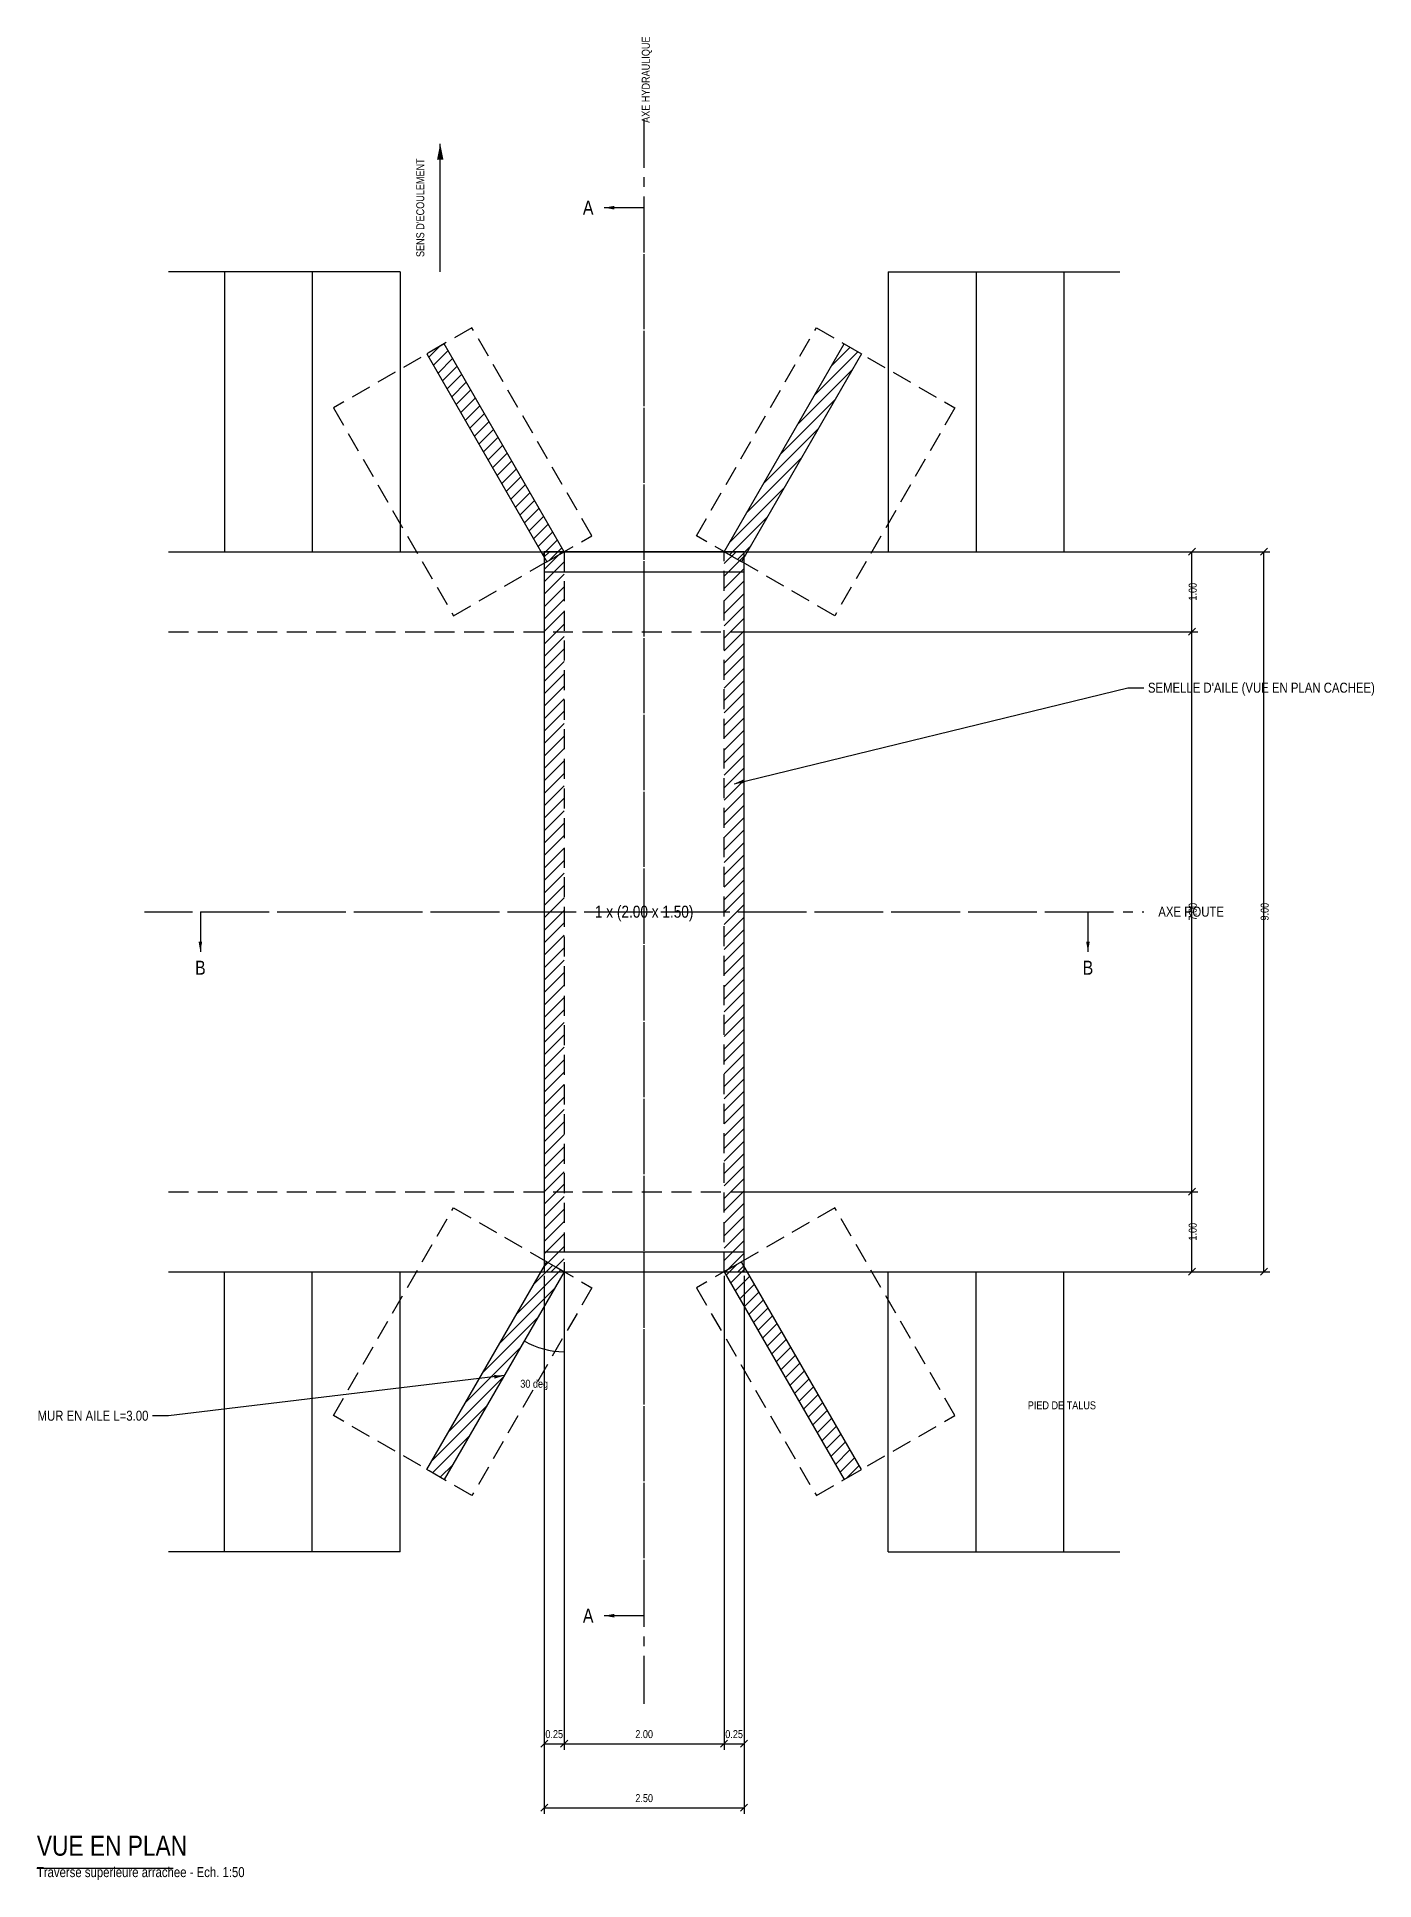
# Model space of a CAD drawing. Extents: x 0 to 110, y 0 to 23.
# Drawn here: x 0 to 16.72, y 0 to 23.04 of the extents above; entities that cross this region are included whole.
import ezdxf
from ezdxf.enums import TextEntityAlignment as Align

# ---------------------------------------------------------------- set-up
doc = ezdxf.new("R2010")
doc.units = 0
doc.linetypes.add('AXE', pattern=[0.96, 0.6, -0.12, 0.12, -0.12])
doc.linetypes.add('TIRETS', pattern=[0.37, 0.25, -0.12])
for name, color, linetype in [('01_AXES', 1, 'AXE'), ('02_BETON', 7, 'CONTINUOUS'), ('03_BETON_CACHE', 8, 'TIRETS'), ('04_HACHURES', 9, 'CONTINUOUS'), ('05_TERRAIN', 3, 'CONTINUOUS'), ('06_REMBLAI', 42, 'CONTINUOUS'), ('07_CHAUSSEE', 8, 'CONTINUOUS'), ('10_COTATION', 4, 'CONTINUOUS'), ('11_TEXTE', 7, 'CONTINUOUS'), ('13_EAU', 5, 'CONTINUOUS')]:
    doc.layers.add(name, color=color, linetype=linetype)
doc.styles.get("Standard").update_dxf_attribs({"font": 'txt', "width": 0.85})

msp = doc.modelspace()

# ---------------------------------------------------------------- linework, layer by layer
at = {"layer": '01_AXES'}
for p, q in [((7.595, 2.205), (7.595, 22.005)), ((7.595, 20.905), (7.095, 20.905)), ((7.595, 3.305), (7.595, 20.905)), ((1.345, 12.105), (13.845, 12.105)), ((2.045, 12.105), (13.145, 12.105)), ((2.045, 12.105), (2.045, 11.605)), ((13.145, 12.105), (13.145, 11.605)), ((6.595, 7.605), (6.595, 6.305)), ((7.595, 3.305), (7.095, 3.305))]:
    msp.add_line(p, q, dxfattribs=at)
at = {"layer": '02_BETON'}
for p, q in [((6.345, 16.355), (8.845, 16.355)), ((6.345, 7.855), (8.845, 7.855))]:
    msp.add_line(p, q, dxfattribs=at)
for points in [[(6.595, 16.605), (5.095, 19.203076), (4.878494, 19.078076), (6.378494, 16.48)], [(8.595, 16.605), (10.095, 19.203076), (10.311506, 19.078076), (8.811506, 16.48)], [(6.345, 7.605), (8.845, 7.605), (8.845, 16.605), (6.345, 16.605)], [(6.595, 7.605), (5.095, 5.006924), (4.878494, 5.131924), (6.378494, 7.73)], [(8.595, 7.605), (10.095, 5.006924), (10.311506, 5.131924), (8.811506, 7.73)]]:
    msp.add_lwpolyline(points, close=True, dxfattribs=at)
at = {"layer": '03_BETON_CACHE'}
for points in [[(6.94141, 16.805), (5.44141, 19.403076), (3.709359, 18.403076), (5.209359, 15.805)], [(8.24859, 16.805), (9.74859, 19.403076), (11.480641, 18.403076), (9.980641, 15.805)], [(6.595, 7.605), (8.595, 7.605), (8.595, 16.605), (6.595, 16.605)], [(6.94141, 7.405), (5.44141, 4.806924), (3.709359, 5.806924), (5.209359, 8.405)], [(8.24859, 7.405), (9.74859, 4.806924), (11.480641, 5.806924), (9.980641, 8.405)]]:
    msp.add_lwpolyline(points, close=True, dxfattribs=at)
at = {"layer": '04_HACHURES'}
for p, q in [((4.903072, 19.035505), (5.037372, 19.169805)), ((9.934775, 18.925558), (10.169361, 19.160144)), ((4.960012, 18.936881), (5.143025, 19.119894)), ((5.016953, 18.838258), (5.199965, 19.021271)), ((5.073893, 18.739635), (5.256906, 18.922648)), ((9.722271, 18.557491), (10.267984, 19.103204)), ((5.130833, 18.641012), (5.313846, 18.824024)), ((5.187773, 18.542388), (5.370786, 18.725401)), ((9.509768, 18.189424), (10.19278, 18.872437)), ((5.244713, 18.443765), (5.427726, 18.626778)), ((5.301654, 18.345142), (5.484666, 18.528154)), ((9.297264, 17.821357), (9.980277, 18.504369)), ((5.358594, 18.246518), (5.541606, 18.429531)), ((5.415534, 18.147895), (5.598547, 18.330908)), ((5.472474, 18.049272), (5.655487, 18.232284)), ((5.529414, 17.950648), (5.712427, 18.133661)), ((5.586355, 17.852025), (5.769367, 18.035038)), ((9.08476, 17.45329), (9.767773, 18.136302)), ((5.643295, 17.753402), (5.826307, 17.936415)), ((5.700235, 17.654779), (5.883248, 17.837791)), ((8.872257, 17.085222), (9.555269, 17.768235)), ((5.757175, 17.556155), (5.940188, 17.739168)), ((5.814115, 17.457532), (5.997128, 17.640545)), ((5.871055, 17.358909), (6.054068, 17.541921)), ((5.927996, 17.260285), (6.111008, 17.443298)), ((5.984936, 17.161662), (6.167949, 17.344675)), ((8.659753, 16.717155), (9.342766, 17.400168)), ((6.041876, 17.063039), (6.224889, 17.246051)), ((6.098816, 16.964415), (6.281829, 17.147428)), ((6.155756, 16.865792), (6.338769, 17.048805)), ((6.212697, 16.767169), (6.395709, 16.950182)), ((6.269637, 16.668546), (6.45265, 16.851558)), ((8.663571, 16.56541), (9.130262, 17.032101)), ((6.326577, 16.569922), (6.50959, 16.752935)), ((6.345, 16.383353), (6.566647, 16.605)), ((6.345, 16.538917), (6.411083, 16.605)), ((6.410966, 16.498748), (6.56653, 16.654312)), ((8.595, 16.455464), (8.744536, 16.605)), ((8.762195, 16.50847), (8.917758, 16.664034)), ((6.345, 16.22779), (6.595, 16.47779)), ((8.595, 16.299901), (8.845, 16.549901)), ((8.595, 16.144337), (8.845, 16.394337)), ((6.345, 16.072226), (6.595, 16.322226)), ((6.345, 15.916663), (6.595, 16.166663)), ((8.595, 15.988774), (8.845, 16.238774)), ((6.345, 15.761099), (6.595, 16.011099)), ((8.595, 15.83321), (8.845, 16.08321)), ((8.595, 15.677647), (8.845, 15.927647)), ((6.345, 15.605536), (6.595, 15.855536)), ((6.345, 15.449972), (6.595, 15.699972)), ((8.595, 15.522083), (8.845, 15.772083)), ((6.345, 15.294409), (6.595, 15.544409)), ((8.595, 15.36652), (8.845, 15.61652)), ((8.595, 15.210956), (8.845, 15.460956)), ((6.345, 15.138845), (6.595, 15.388845)), ((6.345, 14.983282), (6.595, 15.233282)), ((8.595, 15.055393), (8.845, 15.305393)), ((6.345, 14.827718), (6.595, 15.077718)), ((8.595, 14.899829), (8.845, 15.149829)), ((8.595, 14.744266), (8.845, 14.994266)), ((6.345, 14.672155), (6.595, 14.922155)), ((6.345, 14.516591), (6.595, 14.766591)), ((8.595, 14.588702), (8.845, 14.838702)), ((6.345, 14.361028), (6.595, 14.611028)), ((8.595, 14.433139), (8.845, 14.683139)), ((8.595, 14.277575), (8.845, 14.527575)), ((6.345, 14.205464), (6.595, 14.455464)), ((6.345, 14.049901), (6.595, 14.299901)), ((8.595, 14.122012), (8.845, 14.372012)), ((6.345, 13.894337), (6.595, 14.144337)), ((8.595, 13.966448), (8.845, 14.216448)), ((8.595, 13.810885), (8.845, 14.060885)), ((6.345, 13.738774), (6.595, 13.988774)), ((6.345, 13.58321), (6.595, 13.83321)), ((8.595, 13.655321), (8.845, 13.905321)), ((6.345, 13.427647), (6.595, 13.677647)), ((8.595, 13.499758), (8.845, 13.749758)), ((8.595, 13.344194), (8.845, 13.594194)), ((6.345, 13.272083), (6.595, 13.522083)), ((6.345, 13.11652), (6.595, 13.36652)), ((8.595, 13.188631), (8.845, 13.438631)), ((6.345, 12.960956), (6.595, 13.210956)), ((8.595, 13.033067), (8.845, 13.283067)), ((6.345, 12.805393), (6.595, 13.055393)), ((8.595, 12.877504), (8.845, 13.127504)), ((8.595, 12.72194), (8.845, 12.97194)), ((6.345, 12.649829), (6.595, 12.899829)), ((6.345, 12.494266), (6.595, 12.744266)), ((8.595, 12.566377), (8.845, 12.816377)), ((6.345, 12.338702), (6.595, 12.588702)), ((8.595, 12.410813), (8.845, 12.660813)), ((8.595, 12.25525), (8.845, 12.50525)), ((6.345, 12.183139), (6.595, 12.433139)), ((6.345, 12.027575), (6.595, 12.277575)), ((8.595, 12.099687), (8.845, 12.349687)), ((6.345, 11.872012), (6.595, 12.122012)), ((8.595, 11.944123), (8.845, 12.194123)), ((8.595, 11.78856), (8.845, 12.03856)), ((6.345, 11.716448), (6.595, 11.966448)), ((6.345, 11.560885), (6.595, 11.810885)), ((8.595, 11.632996), (8.845, 11.882996)), ((6.345, 11.405321), (6.595, 11.655321)), ((8.595, 11.477433), (8.845, 11.727433)), ((8.595, 11.321869), (8.845, 11.571869)), ((6.345, 11.249758), (6.595, 11.499758)), ((6.345, 11.094194), (6.595, 11.344194)), ((8.595, 11.166306), (8.845, 11.416306)), ((6.345, 10.938631), (6.595, 11.188631)), ((8.595, 11.010742), (8.845, 11.260742)), ((8.595, 10.855179), (8.845, 11.105179)), ((6.345, 10.783067), (6.595, 11.033067)), ((6.345, 10.627504), (6.595, 10.877504)), ((8.595, 10.699615), (8.845, 10.949615)), ((6.345, 10.47194), (6.595, 10.72194)), ((8.595, 10.544052), (8.845, 10.794052)), ((8.595, 10.388488), (8.845, 10.638488)), ((6.345, 10.316377), (6.595, 10.566377)), ((6.345, 10.160813), (6.595, 10.410813)), ((8.595, 10.232925), (8.845, 10.482925)), ((6.345, 10.00525), (6.595, 10.25525)), ((8.595, 10.077361), (8.845, 10.327361)), ((8.595, 9.921798), (8.845, 10.171798)), ((6.345, 9.849687), (6.595, 10.099687)), ((6.345, 9.694123), (6.595, 9.944123)), ((8.595, 9.766234), (8.845, 10.016234)), ((6.345, 9.53856), (6.595, 9.78856)), ((8.595, 9.610671), (8.845, 9.860671)), ((8.595, 9.455107), (8.845, 9.705107)), ((6.345, 9.382996), (6.595, 9.632996)), ((6.345, 9.227433), (6.595, 9.477433)), ((8.595, 9.299544), (8.845, 9.549544)), ((6.345, 9.071869), (6.595, 9.321869)), ((8.595, 9.14398), (8.845, 9.39398)), ((8.595, 8.988417), (8.845, 9.238417)), ((6.345, 8.916306), (6.595, 9.166306)), ((6.345, 8.760742), (6.595, 9.010742)), ((8.595, 8.832853), (8.845, 9.082853)), ((6.345, 8.605179), (6.595, 8.855179)), ((8.595, 8.67729), (8.845, 8.92729)), ((8.595, 8.521726), (8.845, 8.771726)), ((6.345, 8.449615), (6.595, 8.699615)), ((6.345, 8.294052), (6.595, 8.544052)), ((8.595, 8.366163), (8.845, 8.616163)), ((6.345, 8.138488), (6.595, 8.388488)), ((8.595, 8.210599), (8.845, 8.460599)), ((8.595, 8.055036), (8.845, 8.305036)), ((6.345, 7.982925), (6.595, 8.232925)), ((6.345, 7.827361), (6.595, 8.077361)), ((8.595, 7.899472), (8.845, 8.149472)), ((6.345, 7.671798), (6.595, 7.921798)), ((8.595, 7.743909), (8.845, 7.993909)), ((8.611655, 7.605), (8.845, 7.838345)), ((6.005765, 7.084415), (6.551478, 7.630128)), ((6.218269, 7.452482), (6.452854, 7.687068)), ((6.433766, 7.605), (6.595, 7.766234)), ((6.589329, 7.605), (6.595, 7.610671)), ((8.619579, 7.562429), (8.753879, 7.696729)), ((8.676519, 7.463805), (8.859532, 7.646818)), ((8.767218, 7.605), (8.845, 7.682782)), ((5.793261, 6.716348), (6.476274, 7.39936)), ((8.733459, 7.365182), (8.916472, 7.548195)), ((8.790399, 7.266559), (8.973412, 7.449571)), ((8.847339, 7.167935), (9.030352, 7.350948)), ((8.90428, 7.069312), (9.087292, 7.252325)), ((8.96122, 6.970689), (9.144232, 7.153701)), ((5.580758, 6.348281), (6.26377, 7.031293)), ((9.01816, 6.872065), (9.201173, 7.055078)), ((9.0751, 6.773442), (9.258113, 6.956455)), ((9.13204, 6.674819), (9.315053, 6.857832)), ((9.188981, 6.576196), (9.371993, 6.759208)), ((5.368254, 5.980213), (6.051267, 6.663226)), ((9.245921, 6.477572), (9.428933, 6.660585)), ((9.302861, 6.378949), (9.485874, 6.561962)), ((9.359801, 6.280326), (9.542814, 6.463338)), ((5.15575, 5.612146), (5.838763, 6.295159)), ((9.416741, 6.181702), (9.599754, 6.364715)), ((9.473681, 6.083079), (9.656694, 6.266092)), ((9.530622, 5.984456), (9.713634, 6.167468)), ((9.587562, 5.885832), (9.770575, 6.068845)), ((4.943247, 5.244079), (5.626259, 5.927092)), ((9.644502, 5.787209), (9.827515, 5.970222)), ((9.701442, 5.688586), (9.884455, 5.871599)), ((9.758382, 5.589963), (9.941395, 5.772975)), ((4.947065, 5.092334), (5.413756, 5.559025)), ((9.815323, 5.491339), (9.998335, 5.674352)), ((9.872263, 5.392716), (10.055275, 5.575729)), ((9.929203, 5.294093), (10.112216, 5.477105)), ((9.986143, 5.195469), (10.169156, 5.378482)), ((5.045688, 5.035394), (5.201252, 5.190957)), ((10.043083, 5.096846), (10.226096, 5.279859)), ((10.127473, 5.025672), (10.283036, 5.181235))]:
    msp.add_line(p, q, dxfattribs=at)
at = {"layer": '05_TERRAIN'}
for p, q in [((4.545, 20.105), (1.645, 20.105)), ((10.645, 20.105), (13.545, 20.105)), ((4.545, 4.105), (1.645, 4.105)), ((10.645, 4.105), (13.545, 4.105))]:
    msp.add_line(p, q, dxfattribs=at)
at = {"layer": '06_REMBLAI'}
for p, q in [((2.345, 20.105), (2.345, 16.605)), ((3.445, 20.105), (3.445, 16.605)), ((4.545, 20.105), (4.545, 16.605)), ((10.645, 20.105), (10.645, 16.605)), ((11.745, 20.105), (11.745, 16.605)), ((12.845, 20.105), (12.845, 16.605)), ((2.345, 4.105), (2.345, 7.605)), ((3.445, 4.105), (3.445, 7.605)), ((4.545, 4.105), (4.545, 7.605)), ((10.645, 4.105), (10.645, 7.605)), ((11.745, 4.105), (11.745, 7.605)), ((12.845, 4.105), (12.845, 7.605))]:
    msp.add_line(p, q, dxfattribs=at)
at = {"layer": '07_CHAUSSEE'}
for p, q in [((1.645, 16.605), (13.545, 16.605)), ((1.645, 7.605), (13.545, 7.605))]:
    msp.add_line(p, q, dxfattribs=at)
at = {"layer": '07_CHAUSSEE', "linetype": 'TIRETS'}
for p, q in [((1.645, 15.605), (13.545, 15.605)), ((1.645, 8.605), (13.545, 8.605))]:
    msp.add_line(p, q, dxfattribs=at)
at = {"layer": '10_COTATION'}
for p, q in [((8.895, 16.605), (14.52, 16.605)), ((8.895, 16.605), (15.42, 16.605)), ((14.400806, 16.560806), (14.489194, 16.649194)), ((14.445, 15.605), (14.445, 16.605)), ((15.300806, 16.560806), (15.389194, 16.649194)), ((15.345, 7.605), (15.345, 16.605)), ((8.895, 15.605), (14.52, 15.605)), ((8.895, 15.605), (14.52, 15.605)), ((14.400806, 15.560806), (14.489194, 15.649194)), ((14.400806, 15.560806), (14.489194, 15.649194)), ((14.445, 8.605), (14.445, 15.605)), ((8.895, 8.605), (14.52, 8.605)), ((8.895, 8.605), (14.52, 8.605)), ((14.400806, 8.560806), (14.489194, 8.649194)), ((14.400806, 8.560806), (14.489194, 8.649194)), ((14.445, 7.605), (14.445, 8.605)), ((8.895, 7.605), (14.52, 7.605)), ((8.895, 7.605), (15.42, 7.605)), ((14.400806, 7.560806), (14.489194, 7.649194)), ((15.300806, 7.560806), (15.389194, 7.649194)), ((6.345, 7.555), (6.345, 1.63)), ((6.345, 7.555), (6.345, 0.83)), ((6.595, 7.555), (6.595, 1.63)), ((6.595, 7.555), (6.595, 1.63)), ((8.595, 7.555), (8.595, 1.63)), ((8.595, 7.555), (8.595, 1.63)), ((8.845, 7.555), (8.845, 1.63)), ((8.845, 7.555), (8.845, 0.83)), ((6.300806, 1.660806), (6.389194, 1.749194)), ((6.345, 1.705), (6.595, 1.705)), ((6.550806, 1.660806), (6.639194, 1.749194)), ((6.550806, 1.660806), (6.639194, 1.749194)), ((6.595, 1.705), (8.595, 1.705)), ((8.550806, 1.660806), (8.639194, 1.749194)), ((8.550806, 1.660806), (8.639194, 1.749194)), ((8.595, 1.705), (8.845, 1.705)), ((8.800806, 1.660806), (8.889194, 1.749194)), ((6.300806, 0.860806), (6.389194, 0.949194)), ((8.800806, 0.860806), (8.889194, 0.949194)), ((6.345, 0.905), (8.845, 0.905))]:
    msp.add_line(p, q, dxfattribs=at)
msp.add_arc((6.595, 7.605), 1, 240, 270, dxfattribs=at)
at = {"layer": '11_TEXTE'}
for p, q in [((8.72, 13.705), (13.645, 14.905)), ((13.645, 14.905), (13.845, 14.905)), ((5.845, 6.305962), (1.645, 5.805)), ((1.645, 5.805), (1.445, 5.805)), ((0, 0.15), (1.705, 0.15))]:
    msp.add_line(p, q, dxfattribs=at)
for points in [[(5.045, 21.705), (5.005, 21.505), (5.085, 21.505)], [(7.095, 20.905), (7.22, 20.8825), (7.22, 20.9275)], [(8.72, 13.705), (8.846773, 13.712731), (8.836121, 13.756452)], [(2.045, 11.605), (2.0675, 11.73), (2.0225, 11.73)], [(13.145, 11.605), (13.1675, 11.73), (13.1225, 11.73)], [(5.845, 6.305962), (5.718215, 6.313499), (5.723545, 6.268816)], [(7.095, 3.305), (7.22, 3.2825), (7.22, 3.3275)]]:
    msp.add_solid(points, dxfattribs=at)
at = {"layer": '13_EAU'}
msp.add_line((5.045, 20.105), (5.045, 21.705), dxfattribs=at)

# ---------------------------------------------------------------- texts
at = {"layer": '01_AXES', "width": 0.85}
msp.add_text('AXE HYDRAULIQUE', height=0.1, rotation=90, dxfattribs=at).set_placement((7.695, 22.505), align=Align.BOTTOM_CENTER)
msp.add_text('AXE ROUTE', height=0.125, dxfattribs=at).set_placement((14.025, 12.105), align=Align.MIDDLE_LEFT)
at = {"layer": '05_TERRAIN', "width": 0.85}
msp.add_text('PIED DE TALUS', height=0.1, dxfattribs=at).set_placement((13.245, 5.855), align=Align.BOTTOM_RIGHT)
at = {"layer": '10_COTATION', "width": 0.85}
for s, p in [('1.00', (14.405, 16.105)), ('7.00', (14.405, 12.105)), ('9.00', (15.305, 12.105)), ('1.00', (14.405, 8.105))]:
    msp.add_text(s, height=0.1, rotation=90, dxfattribs=at).set_placement(p, align=Align.TOP_CENTER)
msp.add_text('30 deg', height=0.1, dxfattribs=at).set_placement((6.219712, 6.204408), align=Align.MIDDLE_CENTER)
for s, p in [('0.25', (6.47, 1.745)), ('2.00', (7.595, 1.745)), ('0.25', (8.72, 1.745)), ('2.50', (7.595, 0.945))]:
    msp.add_text(s, height=0.1, dxfattribs=at).set_placement(p, align=Align.BOTTOM_CENTER)
at = {"layer": '11_TEXTE', "width": 0.85}
for s, height, p in [('A', 0.175, (6.895, 20.905)), ('1 x (2.00 x 1.50)', 0.15, (7.595, 12.105)), ('B', 0.175, (2.045, 11.405)), ('B', 0.175, (13.145, 11.405)), ('A', 0.175, (6.895, 3.305))]:
    msp.add_text(s, height=height, dxfattribs=at).set_placement(p, align=Align.MIDDLE_CENTER)
msp.add_text("SEMELLE D'AILE (VUE EN PLAN CACHEE)", height=0.125, dxfattribs=at).set_placement((13.895, 14.905), align=Align.MIDDLE_LEFT)
msp.add_text('MUR EN AILE L=3.00', height=0.125, dxfattribs=at).set_placement((1.395, 5.805), align=Align.MIDDLE_RIGHT)
for s, height, p in [('VUE EN PLAN', 0.25, (0, 0.23)), ('Traverse superieure arrachee - Ech. 1:50', 0.125, (0, 0))]:
    msp.add_text(s, height=height, dxfattribs=at).set_placement(p, align=Align.BOTTOM_LEFT)
at = {"layer": '13_EAU', "width": 0.85}
msp.add_text("SENS D'ECOULEMENT", height=0.1, rotation=90, dxfattribs=at).set_placement((4.745, 20.905), align=Align.TOP_CENTER)

doc.saveas('drawing.dxf')
